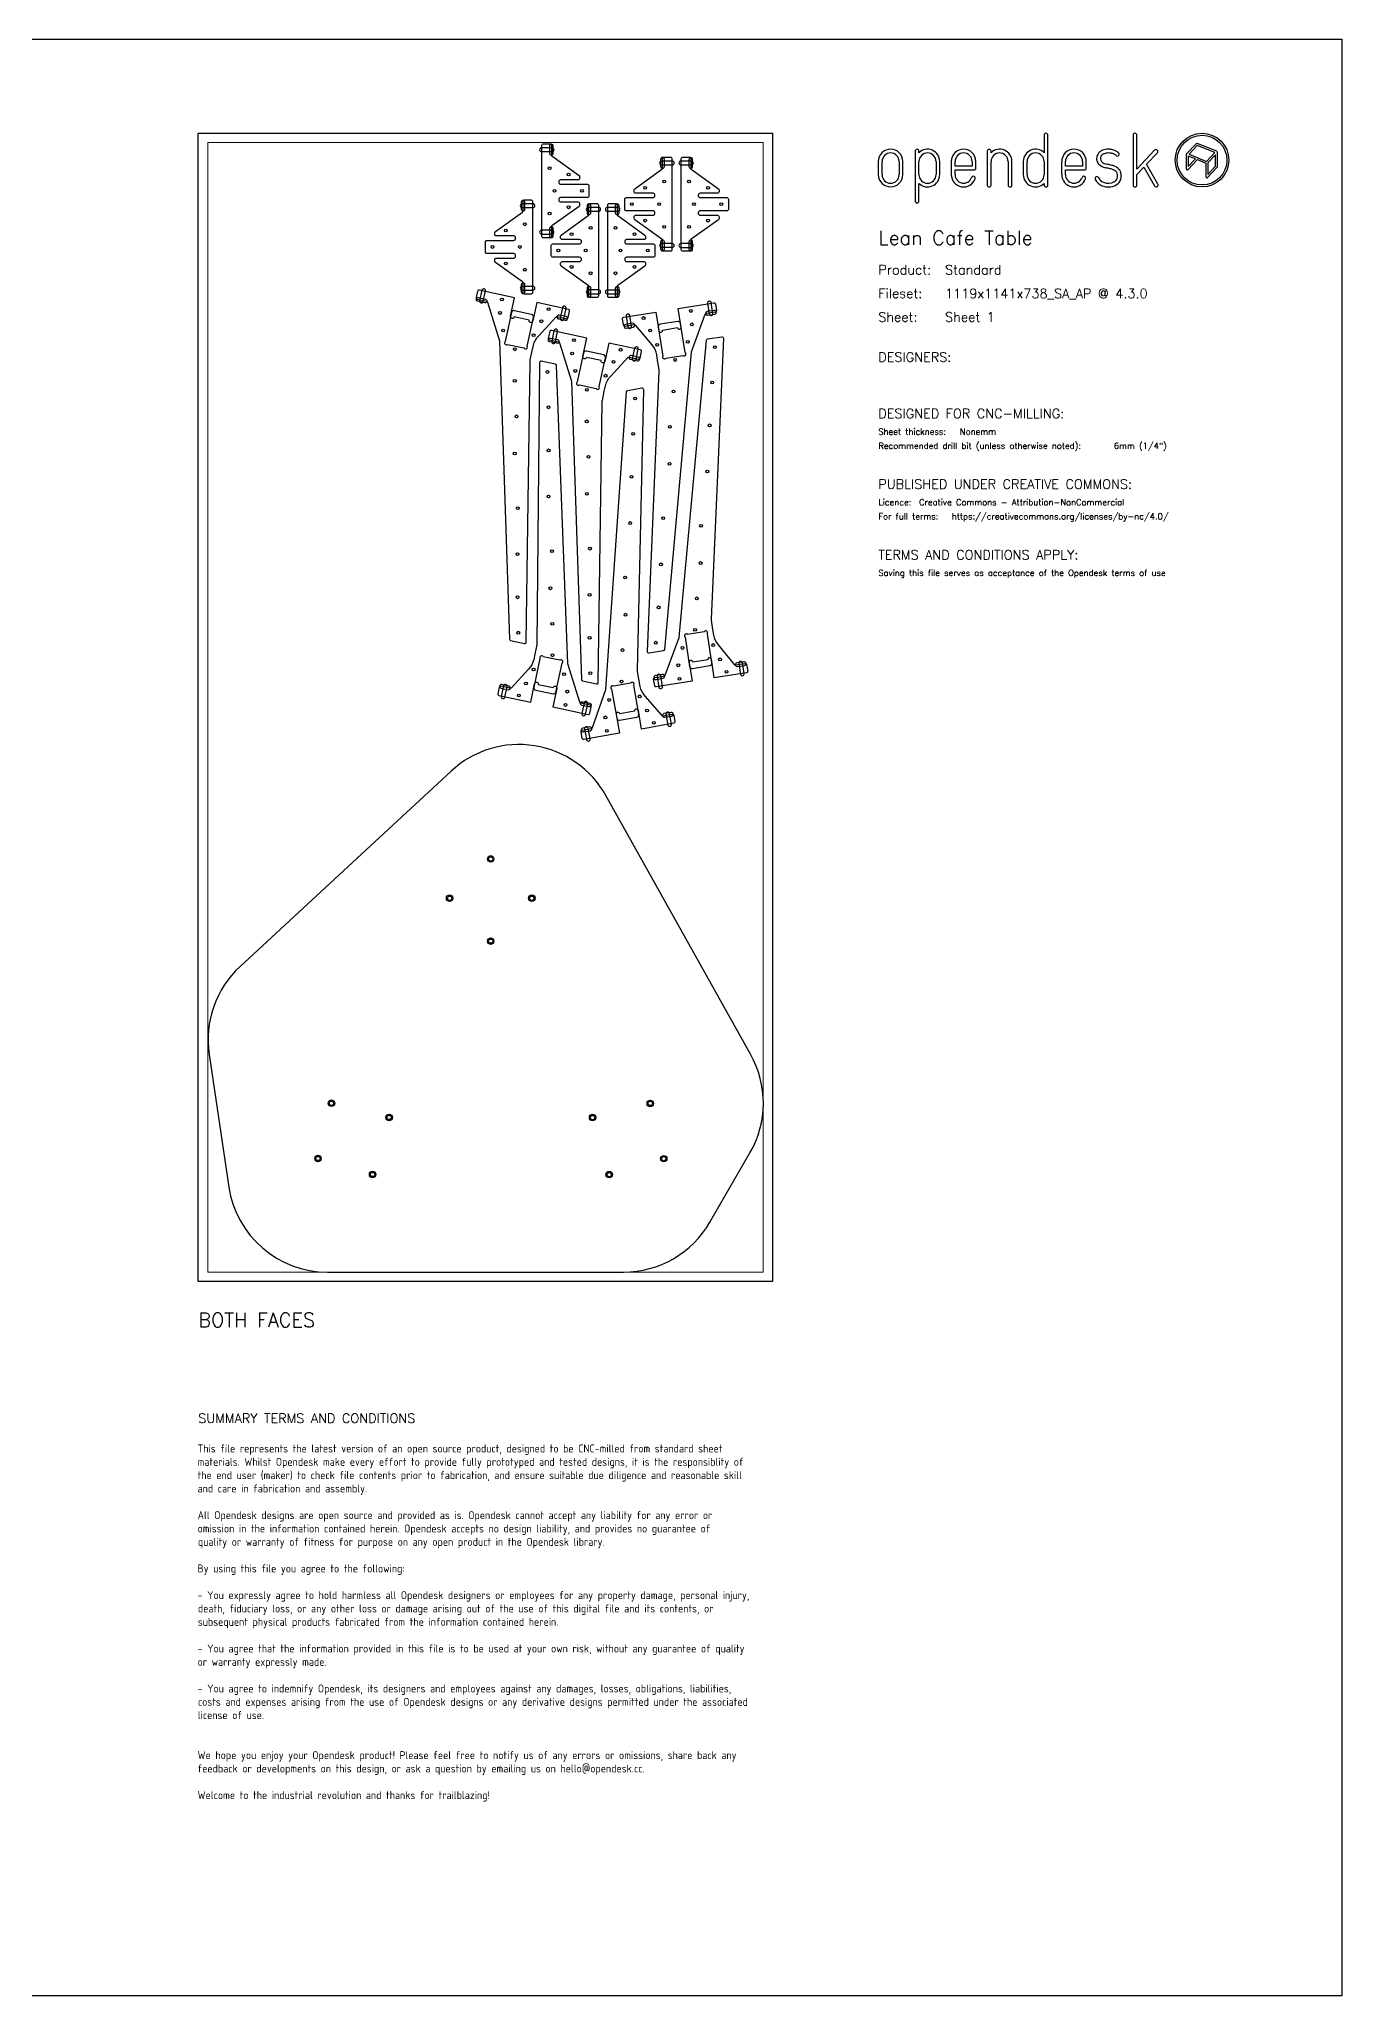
# Model space of a CAD drawing. Header units: millimetres. Extents: x -300 to 5880, y -300 to 4158.
# Drawn here: x 3112 to 5880, y 0 to 4158 of the extents above; entities that cross this region are included whole.
import ezdxf
from ezdxf.enums import TextEntityAlignment as Align

# ---------------------------------------------------------------- set-up
doc = ezdxf.new("R2010")
doc.units = ezdxf.units.MM
doc.layers.add('00-NOPRINT_TEXT', color=7, linetype='Continuous', lineweight=25)
doc.layers.add('00_NOPRINT_TOLERANCE', color=7, linetype='Continuous', lineweight=5)
for name, color, linetype, lineweight, true_color in [('BOARD_$TH-NOMINAL', 3, 'Continuous', 30, 0x00ff00), ('TOP-CUT-OUTSIDE_24.000MM', 140, 'Continuous', 25, 0x00a2ff), ('TOP-HOLE-6.000MM-DIAM_15.000MM', 20, 'Continuous', 25, 0xff2400), ('TOP-HOLE-9.000MM-DIAM_19.000MM', 120, 'Continuous', 25, 0x00ffc5), ('TOP-POCKET-INSIDE_14.000MM', 190, 'Continuous', 25, 0x9300ff), ('TOP-POCKET-INSIDE_2.000MM', 110, 'Continuous', 25, 0x00ff94), ('TOP-POCKET-INSIDE_4.000MM', 160, 'Continuous', 25, 0x0026ff), ('TOP-POCKET-INSIDE_9.000MM', 60, 'Continuous', 25, 0xb0ff00)]:
    doc.layers.add(name, color=color, linetype=linetype, lineweight=lineweight, true_color=true_color)
doc.layers.add('TOP-CHAMFER-ONLINE_14.000MM', color=70, linetype='Continuous', true_color=0x8fff00)
doc.styles.add('OD-ISOCP-17_221', font='isocp.shx')
doc.styles.add('OD-ISOCP-17_222', font='isocp.shx')
doc.styles.add('OD-ISOCP-17_223', font='isocp.shx')
doc.styles.add('OD-ISOCP-17_224', font='isocp.shx')
doc.styles.add('OD-ISOCP-17_225', font='isocp.shx')
doc.styles.add('OD-ISOCP-17_226', font='isocp.shx')
doc.styles.add('OD-ISOCP-17_227', font='isocp.shx')
doc.styles.add('OD-ISOCP-17_228', font='isocp.shx')
doc.styles.add('OD-ISOCP-17_229', font='isocp.shx')
doc.styles.add('OD-ISOCP-17_230', font='isocp.shx')
doc.styles.add('OD-ISOCP-17_231', font='isocp.shx')
doc.styles.add('OD-ISOCP-17_232', font='isocp.shx')
doc.styles.add('OD-ISOCP-17_233', font='isocp.shx')
doc.styles.add('OD-ISOCP-17_234', font='isocp.shx')
doc.styles.add('OD-ISOCP-17_235', font='isocp.shx')
doc.styles.add('OD-ISOCP-17_236', font='isocp.shx')
doc.styles.add('OD-ISOCP-17_237', font='isocp.shx')
doc.styles.add('OD-ISOCP-17_238', font='isocp.shx')
doc.styles.add('OD-ISOCP-17_239', font='isocp.shx')
doc.styles.add('OD-SIMPLEX-13_86', font='simplex.shx')
doc.styles.add('OD-SIMPLEX-20_82', font='simplex.shx')
doc.styles.add('OD-SIMPLEX-20_86', font='simplex.shx')
doc.styles.add('OD-SIMPLEX-30_83', font='simplex.shx')
doc.styles.add('OD-SIMPLEX-30_87', font='simplex.shx')

# ---------------------------------------------------------------- blocks, each defined once
blk = doc.blocks.new('Borders Opendesk_7')
at = {"layer": '00-NOPRINT_TEXT'}
for p, q in [((0, 4158), (5880, 4158)), ((5880, 4158), (5880, 0)), ((5247.4, 3954), (5247.4, 3916.7)), ((5255.3, 3848), (5255.3, 3954)), ((5436.4, 3954), (5436.4, 3848)), ((5444.4, 3881.9), (5444.4, 3954)), ((4973.4, 3920.1), (4973.4, 3814.1)), ((4981.3, 3916.7), (4981.3, 3920.1)), ((5126.6, 3920.1), (5126.6, 3848)), ((5134.5, 3916.7), (5134.5, 3920.1)), ((5482.1, 3922), (5444.4, 3881.9)), ((5464.8, 3892.1), (5487.9, 3916.6)), ((5549.5, 3912.6), (5549.5, 3882.2)), ((5570.5, 3935.8), (5550.1, 3914)), ((5553.7, 3909.6), (5553.7, 3887.4)), ((5568.8, 3903.5), (5553.7, 3909.6)), ((5572.6, 3931.9), (5555.2, 3913.4)), ((5555.2, 3913.4), (5592.6, 3898.3)), ((5610, 3916.9), (5572.6, 3931.9)), ((5614.4, 3919.6), (5572.8, 3936.3)), ((5592.6, 3898.3), (5610, 3916.9)), ((5611.5, 3912.4), (5595.2, 3895.1)), ((5611.5, 3888.1), (5611.5, 3912.4)), ((5615.7, 3887.3), (5615.7, 3917.6)), ((4895, 3898), (4895, 3870.1)), ((4902.9, 3870.1), (4902.9, 3898)), ((4939.3, 3898), (4939.3, 3870.1)), ((4947.3, 3870.1), (4947.3, 3898)), ((4981.3, 3870.1), (4981.3, 3898)), ((5017.7, 3898), (5017.7, 3870.1)), ((5025.6, 3870.1), (5025.6, 3898)), ((5050, 3898), (5050, 3870.1)), ((5058, 3888.1), (5058, 3898)), ((5094.4, 3888.1), (5058, 3888.1)), ((5058, 3870.1), (5058, 3880.1)), ((5058, 3880.1), (5098.3, 3880.1)), ((5094.4, 3898), (5094.4, 3888.1)), ((5102.3, 3884.1), (5102.3, 3898)), ((5134.5, 3848), (5134.5, 3898)), ((5170.9, 3898), (5170.9, 3848)), ((5178.9, 3848), (5178.9, 3898)), ((5203, 3898), (5203, 3870.1)), ((5211, 3870.1), (5211, 3898)), ((5247.4, 3898), (5247.4, 3870.1)), ((5284.6, 3898), (5284.6, 3870.1)), ((5292.6, 3888.1), (5292.6, 3898)), ((5329, 3888.1), (5292.6, 3888.1)), ((5292.6, 3870.1), (5292.6, 3880.1)), ((5292.6, 3880.1), (5332.9, 3880.1)), ((5329, 3898), (5329, 3888.1)), ((5336.9, 3884.1), (5336.9, 3898)), ((5444.4, 3870.4), (5459.1, 3886)), ((5444.4, 3848), (5444.4, 3870.4)), ((5459.1, 3886), (5482.1, 3846)), ((5489, 3850), (5464.8, 3892.1)), ((5553.1, 3880.8), (5572.9, 3901.9)), ((5553.7, 3887.4), (5568.8, 3903.5)), ((5572.9, 3901.9), (5591.1, 3894.5)), ((5591.1, 3894.5), (5591.1, 3865.5)), ((5594.7, 3864.1), (5615.1, 3885.8)), ((5595.2, 3895.1), (5595.2, 3870.7)), ((5595.2, 3870.7), (5611.5, 3888.1)), ((4981.3, 3814.1), (4981.3, 3851.4)), ((5247.4, 3851.4), (5247.4, 3848)), ((5880, 0), (0, 0))]:
    blk.add_line(p, q, dxfattribs=at)
for radius in [57, 52.9]:
    blk.add_circle((5582.9, 3901), radius, dxfattribs=at)
for centre, radius, start, end in [((5251.3, 3954), 3.97, 0, 180), ((5440.4, 3954), 3.97, 0, 180), ((4921.1, 3898), 26.1, 0, 180), ((4921.1, 3898), 18.2, 0, 180), ((4977.3, 3920.1), 3.97, 0, 180), ((4999.5, 3898), 26.1, 0, 134.1316), ((4999.5, 3898), 18.2, 0, 180), ((5076.2, 3898), 26.1, 0, 180), ((5076.2, 3898), 18.2, 0, 180), ((5130.6, 3920.1), 3.97, 0, 180), ((5152.7, 3898), 26.1, 0, 134.1316), ((5152.7, 3898), 18.2, 0, 180), ((5229.2, 3898), 26.1, 45.8684, 180), ((5229.2, 3898), 18.2, 0, 180), ((5310.8, 3898), 26.1, 0, 180), ((5310.8, 3898), 18.2, 0, 180), ((5377.2, 3904.5), 18.3, 167.0964, 235.8453), ((5375.9, 3904.8), 16.9, 150.5139, 167.0489), ((5377.5, 3903.4), 19, 138.9882, 149.267), ((5377.5, 3903.4), 19, 127.9168, 138.9882), ((5380.5, 3899.5), 24, 111.7012, 127.9168), ((5375.9, 3904.8), 8.99, 151.0519, 168.0238), ((5377.5, 3903.4), 11.1, 138.9882, 148.8091), ((5377.5, 3903.4), 11.1, 127.9168, 138.9882), ((5380.5, 3899.5), 16, 111.7012, 127.9168), ((5383.5, 3891.9), 32.1, 90, 111.7012), ((5383.5, 3891.9), 24.2, 90, 111.7012), ((5383.5, 3878.8), 45.3, 80.7104, 90), ((5383.5, 3878.8), 37.3, 80.7104, 90), ((5385.9, 3893.2), 22.7, 71.5035, 80.7104), ((5385.9, 3893.2), 30.7, 71.5035, 80.7104), ((5387.1, 3896.7), 19, 61.0356, 71.5035), ((5387.1, 3896.7), 26.9, 61.0356, 71.5035), ((5387.1, 3896.7), 19, 46.7983, 61.0356), ((5387.1, 3896.7), 26.9, 46.7983, 61.0356), ((5402.8, 3913.5), 3.97, 226.7983, 46.7983), ((5485, 3919.3), 3.97, 316.7135, 136.7135), ((5551.6, 3912.6), 2.06, 136.7696, 180), ((5572, 3934.4), 2.06, 68.0714, 136.7696), ((5613.6, 3917.6), 2.06, 0, 68.0714), ((4921.1, 3870.1), 26.1, 180, 0), ((4921.1, 3870.1), 18.2, 180, 0), ((4999.5, 3870.1), 18.2, 180, 0), ((4999.5, 3870.1), 26.1, 225.8684, 0), ((5076.2, 3870.1), 26.1, 180, 340.0258), ((5076.2, 3870.1), 18.2, 180, 340.0258), ((5098.3, 3884.1), 3.97, 270, 0), ((5229.2, 3870.1), 26.1, 180, 314.1316), ((5229.2, 3870.1), 18.2, 180, 0), ((5310.8, 3870.1), 26.1, 180, 340.0258), ((5310.8, 3870.1), 18.2, 180, 340.0258), ((5332.9, 3884.1), 3.97, 270, 0), ((5377.2, 3904.5), 10.3, 167.9603, 235.8613), ((5382, 3911.6), 26.9, 235.8511, 248.0912), ((5382, 3911.6), 18.9, 235.8511, 248.0912), ((5388.7, 3928.4), 44.9, 248.0912, 257.5385), ((5388.7, 3928.4), 37, 248.0912, 257.5385), ((5300, 3526.6), 366.5, 76.1947, 77.5385), ((5300, 3526.6), 374.5, 76.1947, 77.5385), ((5372.7, 3822.5), 61.9, 69.1442, 76.1947), ((5372.7, 3822.5), 69.8, 69.1442, 76.1947), ((5389.5, 3866.6), 14.6, 38.9291, 69.1442), ((5389.5, 3866.6), 22.5, 38.9291, 69.1442), ((5393.9, 3870.2), 8.99, 17.5834, 38.9291), ((5385.6, 3867.6), 17.6, 343.8033, 17.5834), ((5393.9, 3870.2), 16.9, 17.5834, 38.9291), ((5385.6, 3867.6), 25.5, 343.8033, 17.5834), ((5551.6, 3882.2), 2.06, 180, 316.7696), ((5613.6, 3887.3), 2.06, 316.7696, 0), ((5097, 3862.6), 3.97, 340.0258, 160.0258), ((5130.6, 3848), 3.97, 180, 0), ((5174.9, 3848), 3.97, 180, 0), ((5251.3, 3848), 3.97, 180, 0), ((5331.6, 3862.6), 3.97, 340.0258, 160.0258), ((5359.7, 3861.7), 3.97, 24.786, 204.786), ((5380.2, 3871.2), 26.6, 204.786, 247.9544), ((5380.2, 3871.2), 18.7, 204.786, 247.9544), ((5383.5, 3879.3), 35.4, 247.9544, 298.2026), ((5383.5, 3879.3), 27.4, 247.9544, 298.2026), ((5390.6, 3866.1), 12.5, 298.2026, 343.8033), ((5390.6, 3866.1), 20.4, 298.2026, 343.8033), ((5440.4, 3848), 3.97, 180, 0), ((5485.5, 3848), 3.97, 209.8417, 29.8417), ((5593.2, 3865.5), 2.06, 180, 316.7696), ((4977.3, 3814.1), 3.97, 180, 0)]:
    blk.add_arc(centre, radius, start, end, dxfattribs=at)
at = {"layer": '00_NOPRINT_TOLERANCE', "ltscale": 0.379202}
for p, q in [((3450, 3958), (4670, 3958)), ((3450, 1518), (3450, 3958)), ((4670, 3958), (4670, 1518)), ((4670, 1518), (3450, 1518))]:
    blk.add_line(p, q, dxfattribs=at)
at = {"layer": '00_NOPRINT_TOLERANCE', "ltscale": 0.380876}
for p, q in [((3470, 3938), (4650, 3938)), ((4650, 1538), (3470, 1538))]:
    blk.add_line(p, q, dxfattribs=at)
at = {"layer": '00_NOPRINT_TOLERANCE', "ltscale": 0.380023}
for p, q in [((3470, 1538), (3470, 3938)), ((4650, 3938), (4650, 1538))]:
    blk.add_line(p, q, dxfattribs=at)
at = {"layer": 'BOARD_$TH-NOMINAL'}
for p, q in [((3450, 3958), (4670, 3958)), ((3450, 1518), (3450, 3958)), ((4670, 3958), (4670, 1518)), ((4670, 1518), (3450, 1518))]:
    blk.add_line(p, q, dxfattribs=at)
at = {"layer": '00-NOPRINT_TEXT'}
for s, height, style, p in [('Lean Cafe Table', 30, 'OD-SIMPLEX-30_83', (4895, 3720.9)), ('Product:', 20, 'OD-SIMPLEX-20_82', (4895, 3657.9)), ('Standard', 20, 'OD-SIMPLEX-20_82', (5036.9, 3657.9)), ('Fileset:', 20, 'OD-SIMPLEX-20_82', (4895, 3607.7)), ('1119x1141x738_SA_AP @ 4.3.0', 20, 'OD-SIMPLEX-20_82', (5036.9, 3607.6)), ('Sheet:', 20, 'OD-SIMPLEX-20_82', (4895, 3557.4)), ('Sheet 1', 20, 'OD-SIMPLEX-20_82', (5036.9, 3557.5)), ('DESIGNERS:', 20, 'OD-SIMPLEX-20_82', (4895, 3472.4)), ('DESIGNED FOR CNC-MILLING:', 20, 'OD-SIMPLEX-20_82', (4895, 3352.4)), ('Sheet thickness:', 13, 'OD-SIMPLEX-13_86', (4895, 3317.4)), ('Nonemm', 13, 'OD-SIMPLEX-13_86', (5068.3, 3317.4)), ('Recommended drill bit (unless otherwise noted):', 13, 'OD-SIMPLEX-13_86', (4895, 3287.4)), ('6mm (1/4")', 13, 'OD-SIMPLEX-13_86', (5395.5, 3287.4)), ('PUBLISHED UNDER CREATIVE COMMONS:', 20, 'OD-SIMPLEX-20_82', (4895, 3202.4)), ('Licence:', 13, 'OD-SIMPLEX-13_86', (4895, 3167.4)), ('Creative Commons - Attribution-NonCommercial', 13, 'OD-SIMPLEX-13_86', (4981.5, 3167.4)), ('For full terms:', 13, 'OD-SIMPLEX-13_86', (4895, 3137.4)), ('https://creativecommons.org/licenses/by-nc/4.0/', 13, 'OD-SIMPLEX-13_86', (5051.1, 3137.4)), ('TERMS AND CONDITIONS APPLY:', 20, 'OD-SIMPLEX-20_82', (4895, 3052.3)), ('Saving this file serves as acceptance of the Opendesk terms of use ', 13, 'OD-SIMPLEX-13_86', (4895, 3017.3))]:
    blk.add_text(s, height=height, dxfattribs=dict(at, style=style)).set_placement(p)
at = {"layer": '00-NOPRINT_TEXT', "color": 7}
for s, height, style, p in [('BOTH FACES', 30, 'OD-SIMPLEX-30_87', (3450, 1451.3)), ('SUMMARY TERMS AND CONDITIONS', 20, 'OD-SIMPLEX-20_86', (3450, 1237.4))]:
    blk.add_text(s, height=height, dxfattribs=dict(at, style=style)).set_placement(p, align=Align.TOP_LEFT)
for s, style, p in [('This file represents the latest version of an open source product, designed to be CNC-milled from standard sheet', 'OD-ISOCP-17_221', (3448.5, 1154.7)), ('materials. Whilst Opendesk make every effort to provide fully prototyped and tested designs, it is the responsiblity of', 'OD-ISOCP-17_222', (3448.5, 1126.3)), ('the end user (maker) to check file contents prior to fabrication, and ensure suitable due diligence and reasonable skill', 'OD-ISOCP-17_223', (3448.5, 1098)), ('and care in fabrication and assembly.', 'OD-ISOCP-17_224', (3448.5, 1069.7)), ('All Opendesk designs are open source and provided as is. Opendesk cannot accept any liability for any error or', 'OD-ISOCP-17_225', (3448.5, 1013)), ('omission in the information contained herein. Opendesk accepts no design liability, and provides no guarantee of', 'OD-ISOCP-17_226', (3448.5, 984.7)), ('quality or warranty of fitness for purpose on any open product in the Opendesk library.', 'OD-ISOCP-17_227', (3449.1, 956.3)), ('By using this file you agree to the following:', 'OD-ISOCP-17_228', (3448.5, 899.7)), ('- You expressly agree to hold harmless all Opendesk designers or employees for any property damage, personal injury,', 'OD-ISOCP-17_229', (3448.5, 843)), ('death, fiduciary loss, or any other loss or damage arising out of the use of this digital file and its contents, or', 'OD-ISOCP-17_230', (3449.1, 814.7)), ('subsequent physical products fabricated from the information contained herein.', 'OD-ISOCP-17_231', (3449, 786.3)), ('- You agree that the information provided in this file is to be used at your own risk, without any guarantee of quality', 'OD-ISOCP-17_232', (3448.5, 729.7)), ('or warranty expressly made.', 'OD-ISOCP-17_233', (3448.5, 701.3)), ('- You agree to indemnify Opendesk, its designers and employees against any damages, losses, obligations, liabilities,', 'OD-ISOCP-17_234', (3448.5, 644.7)), ('costs and expenses arising from the use of Opendesk designs or any derivative designs permitted under the associated', 'OD-ISOCP-17_235', (3449.1, 616.3)), ('license of use.', 'OD-ISOCP-17_236', (3448.8, 588)), ('We hope you enjoy your Opendesk product! Please feel free to notify us of any errors or omissions, share back any', 'OD-ISOCP-17_237', (3448.5, 503)), ('feedback or developments on this design, or ask a question by emailing us on hello@opendesk.cc.', 'OD-ISOCP-17_238', (3448.5, 474.7)), ('Welcome to the industrial revolution and thanks for trailblazing!', 'OD-ISOCP-17_239', (3448.5, 418))]:
    blk.add_text(s, height=17, dxfattribs=dict(at, style=style)).set_placement(p)

msp = doc.modelspace()

# ---------------------------------------------------------------- linework, layer by layer
at = {"layer": 'TOP-CHAMFER-ONLINE_14.000MM'}
msp.add_lwpolyline([(4316.3, 2550.5, 0.485525), (3987.1, 2602.6), (3538.7, 2187.3, 0.247833), (3473, 2000.5), (3515, 1718.8, 0.371492), (3724.8, 1538), (4353.6, 1538, 0.267949), (4537.3, 1644), (4622.3, 1791.3, 0.264273), (4623.7, 2000.8)], format="xyb", close=True, dxfattribs=at)
at = {"layer": 'TOP-CUT-OUTSIDE_24.000MM'}
for points in [[(4200.2, 3758.8), (4200.2, 3738.5, -0.414214), (4197.2, 3735.5), (4183.2, 3735.5, -0.414214), (4180.2, 3738.5), (4180.2, 3932.5, -0.414214), (4183.2, 3935.5), (4197.2, 3935.5, -0.414214), (4200.2, 3932.5), (4200.2, 3912.2, 0.241641), (4201.4, 3909.7), (4259, 3868.4, -0.241641), (4260.3, 3866), (4260.3, 3862, -0.414214), (4257.3, 3859), (4220.2, 3859, 0.470601), (4216.2, 3854.2, 0.470601), (4220.2, 3849.5), (4277.2, 3849.5, -0.414214), (4280.2, 3846.5), (4280.2, 3824.5, -0.414214), (4277.2, 3821.5), (4220.2, 3821.5, 0.470601), (4216.2, 3816.7, 0.470601), (4220.2, 3812), (4257.3, 3812, -0.414214), (4260.3, 3809), (4260.3, 3805, -0.241638), (4259, 3802.6), (4201.4, 3761.3, 0.241638), (4200.2, 3758.8)], [(4436.4, 3883.9), (4436.4, 3904.2, -0.414214), (4439.4, 3907.2), (4453.4, 3907.2, -0.414214), (4456.4, 3904.2), (4456.4, 3710.2, -0.414214), (4453.4, 3707.2), (4439.4, 3707.2, -0.414214), (4436.4, 3710.2), (4436.4, 3730.5, 0.241641), (4435.1, 3733), (4377.5, 3774.3, -0.241641), (4376.3, 3776.7), (4376.3, 3780.7, -0.414214), (4379.3, 3783.7), (4416.4, 3783.7, 0.470601), (4420.3, 3788.5, 0.470601), (4416.4, 3793.2), (4359.4, 3793.2, -0.414214), (4356.4, 3796.2), (4356.4, 3818.2, -0.414214), (4359.4, 3821.2), (4416.4, 3821.2, 0.470601), (4420.3, 3826, 0.470601), (4416.4, 3830.7), (4379.3, 3830.7, -0.414214), (4376.3, 3833.7), (4376.3, 3837.7, -0.241638), (4377.5, 3840.1), (4435.1, 3881.4, 0.241638), (4436.4, 3883.9)], [(4496.4, 3730.5), (4496.4, 3710.2, -0.414214), (4493.4, 3707.2), (4479.4, 3707.2, -0.414214), (4476.4, 3710.2), (4476.4, 3904.2, -0.414214), (4479.4, 3907.2), (4493.4, 3907.2, -0.414214), (4496.4, 3904.2), (4496.4, 3883.9, 0.241641), (4497.6, 3881.4), (4555.2, 3840.1, -0.241641), (4556.5, 3837.7), (4556.5, 3833.7, -0.414214), (4553.5, 3830.7), (4516.4, 3830.7, 0.470601), (4512.5, 3826, 0.470601), (4516.4, 3821.2), (4573.4, 3821.2, -0.414214), (4576.4, 3818.2), (4576.4, 3796.2, -0.414214), (4573.4, 3793.2), (4516.4, 3793.2, 0.470601), (4512.5, 3788.5, 0.470601), (4516.4, 3783.7), (4553.5, 3783.7, -0.414214), (4556.5, 3780.7), (4556.5, 3776.7, -0.241638), (4555.2, 3774.3), (4497.6, 3733, 0.241638), (4496.4, 3730.5)], [(4140.2, 3793), (4140.2, 3813.3, -0.414214), (4143.2, 3816.3), (4157.2, 3816.3, -0.414214), (4160.2, 3813.3), (4160.2, 3619.3, -0.414214), (4157.2, 3616.3), (4143.2, 3616.3, -0.414214), (4140.2, 3619.3), (4140.2, 3639.7, 0.241641), (4138.9, 3642.1), (4081.3, 3683.4, -0.241641), (4080.1, 3685.9), (4080.1, 3689.8, -0.414214), (4083.1, 3692.8), (4120.2, 3692.8, 0.470601), (4124.1, 3697.6, 0.470601), (4120.2, 3702.3), (4063.2, 3702.3, -0.414214), (4060.2, 3705.3), (4060.2, 3727.3, -0.414214), (4063.2, 3730.3), (4120.2, 3730.3, 0.470601), (4124.1, 3735.1, 0.470601), (4120.2, 3739.8), (4083.1, 3739.8, -0.414214), (4080.1, 3742.8), (4080.1, 3746.8, -0.241638), (4081.3, 3749.2), (4138.9, 3790.6, 0.241638), (4140.2, 3793)], [(4280.1, 3785.3), (4280.1, 3805.7, -0.414214), (4283.1, 3808.7), (4297.1, 3808.7, -0.414214), (4300.1, 3805.7), (4300.1, 3611.7, -0.414214), (4297.1, 3608.7), (4283.1, 3608.7, -0.414214), (4280.1, 3611.7), (4280.1, 3632, 0.241641), (4278.8, 3634.4), (4221.2, 3675.8, -0.241641), (4220, 3678.2), (4220, 3682.2, -0.414214), (4223, 3685.2), (4260.1, 3685.2, 0.470601), (4264, 3689.9, 0.470601), (4260.1, 3694.7), (4203.1, 3694.7, -0.414214), (4200.1, 3697.7), (4200.1, 3719.7, -0.414214), (4203.1, 3722.7), (4260.1, 3722.7, 0.470601), (4264, 3727.4, 0.470601), (4260.1, 3732.2), (4223, 3732.2, -0.414214), (4220, 3735.2), (4220, 3739.1, -0.241638), (4221.2, 3741.6), (4278.8, 3782.9, 0.241638), (4280.1, 3785.3)], [(4340.1, 3632), (4340.1, 3611.7, -0.414214), (4337.1, 3608.7), (4323.1, 3608.7, -0.414214), (4320.1, 3611.7), (4320.1, 3805.7, -0.414214), (4323.1, 3808.7), (4337.1, 3808.7, -0.414214), (4340.1, 3805.7), (4340.1, 3785.3, 0.241641), (4341.3, 3782.9), (4398.9, 3741.6, -0.241641), (4400.2, 3739.1), (4400.2, 3735.2, -0.414214), (4397.2, 3732.2), (4360.1, 3732.2, 0.470601), (4356.2, 3727.4, 0.470601), (4360.1, 3722.7), (4417.1, 3722.7, -0.414214), (4420.1, 3719.7), (4420.1, 3697.7, -0.414214), (4417.1, 3694.7), (4360.1, 3694.7, 0.470601), (4356.2, 3689.9, 0.470601), (4360.1, 3685.2), (4397.2, 3685.2, -0.414214), (4400.2, 3682.2), (4400.2, 3678.2, -0.241638), (4398.9, 3675.8), (4341.3, 3634.4, 0.241638), (4340.1, 3632)], [(4113.5, 2880.2), (4143.2, 2873.7, 0.474038), (4146.8, 2876.6), (4155.2, 3474, -0.050005), (4155.4, 3476.4), (4159.7, 3495.9), (4162.2, 3507.7, -0.146886), (4173.4, 3527.8), (4209.9, 3567.4, -0.266007), (4212.7, 3568.3), (4232.5, 3564, 0.414214), (4236, 3566.3), (4239, 3580, 0.414214), (4236.7, 3583.5), (4169.1, 3598.2), (4160.6, 3559.2, -0.993723), (4152.8, 3560.8), (4121.5, 3567.6, -0.993723), (4113.7, 3569.4), (4122.2, 3608.4), (4047.1, 3624.7, 0.414214), (4043.6, 3622.4), (4040.6, 3608.7, 0.414214), (4042.9, 3605.2), (4062.5, 3600.9, -0.271162), (4064.7, 3598.9), (4089.8, 3517.1), (4111.2, 2883, 0.343448), (4113.5, 2880.2)], [(4437.8, 2858.1), (4407.8, 2853.3, -0.474038), (4404.4, 2856.4), (4429.3, 3453.3, 0.050005), (4429.2, 3455.7), (4426, 3475.4), (4424.1, 3487.3, 0.146886), (4414.1, 3508.1), (4379.9, 3549.6, 0.266007), (4377.1, 3550.7), (4357.1, 3547.5, -0.414214), (4353.7, 3550), (4351.5, 3563.8, -0.414214), (4354, 3567.2), (4422.3, 3578.1), (4428.6, 3538.7, 0.994505), (4436.5, 3539.9), (4468.1, 3544.9, 0.994505), (4476, 3546.2), (4469.7, 3585.7), (4545.6, 3597.8, -0.414214), (4549, 3595.3), (4551.2, 3581.5, -0.414214), (4548.7, 3578), (4528.9, 3574.9, 0.271162), (4526.6, 3573), (4497, 3492.7), (4440.3, 2860.8, -0.343448), (4437.8, 2858.1)], [(4266.6, 2794.1), (4296.3, 2787.7, 0.474038), (4299.9, 2790.5), (4308.3, 3387.9, -0.050005), (4308.6, 3390.3), (4312.8, 3409.8), (4315.4, 3421.6, -0.146886), (4326.5, 3441.7), (4363, 3481.3, -0.266007), (4365.8, 3482.2), (4385.6, 3477.9, 0.414214), (4389.2, 3480.2), (4392.1, 3493.9, 0.414214), (4389.8, 3497.5), (4322.2, 3512.2), (4313.8, 3473.1, -0.993723), (4305.9, 3474.8), (4274.7, 3481.5, -0.993723), (4266.9, 3483.3), (4275.3, 3522.3), (4200.3, 3538.6, 0.414214), (4196.7, 3536.4), (4193.7, 3522.7, 0.414214), (4196, 3519.1), (4215.6, 3514.8, -0.271162), (4217.8, 3512.8), (4243, 3431), (4264.3, 2796.9, 0.343448), (4266.6, 2794.1)], [(4532.3, 3520.9), (4562.2, 3525.7, -0.474038), (4565.7, 3522.6), (4539.7, 2925.7, 0.050005), (4539.9, 2923.3), (4543, 2903.6), (4544.9, 2891.7, 0.146886), (4554.8, 2870.9), (4589, 2829.3, 0.266007), (4591.8, 2828.3), (4611.7, 2831.4, -0.414214), (4615.2, 2828.9), (4617.4, 2815.1, -0.414214), (4614.9, 2811.6), (4546.5, 2800.9), (4540.3, 2840.3, 0.994505), (4532.4, 2839.1), (4500.8, 2834.2, 0.994505), (4492.9, 2832.9), (4499.1, 2793.4), (4423.2, 2781.4, -0.414214), (4419.8, 2783.9), (4417.6, 2797.8, -0.414214), (4420.1, 2801.2), (4439.9, 2804.3, 0.271162), (4442.3, 2806.2), (4472, 2886.5), (4529.8, 3518.2, -0.343448), (4532.3, 3520.9)], [(4208.5, 3467.4), (4178.8, 3473.7, 0.474038), (4175.2, 3470.8), (4169.7, 2873.3, -0.050005), (4169.4, 2871), (4165.3, 2851.4), (4162.8, 2839.6, -0.146886), (4151.7, 2819.5), (4115.4, 2779.7, -0.266007), (4112.6, 2778.8), (4092.8, 2783, 0.414214), (4089.2, 2780.7), (4086.3, 2767, 0.414214), (4088.7, 2763.4), (4156.3, 2749), (4164.6, 2788.1, -0.993723), (4172.5, 2786.5), (4203.8, 2779.9, -0.993723), (4211.6, 2778.2), (4203.3, 2739.1), (4278.4, 2723.1, 0.414214), (4282, 2725.5), (4284.9, 2739.1, 0.414214), (4282.6, 2742.7), (4263, 2746.9, -0.271162), (4260.7, 2748.9), (4235.2, 2830.6), (4210.9, 3464.5, 0.343448), (4208.5, 3467.4)], [(4362.5, 3411.5), (4392.3, 3416.8, -0.474038), (4395.9, 3413.8), (4382.7, 2816.5, 0.050005), (4382.9, 2814.1), (4386.4, 2794.5), (4388.5, 2782.6, 0.146886), (4398.9, 2762.1), (4434, 2721.2, 0.266007), (4436.8, 2720.2), (4456.7, 2723.8, -0.414214), (4460.2, 2721.4), (4462.6, 2707.6, -0.414214), (4460.2, 2704.1), (4392.1, 2691.9), (4385.1, 2731.2, 0.994505), (4377.2, 2729.8), (4345.7, 2724.2, 0.994505), (4337.8, 2722.7), (4344.9, 2683.4), (4269.3, 2669.8, -0.414214), (4265.8, 2672.2), (4263.3, 2686, -0.414214), (4265.7, 2689.5), (4285.5, 2693, 0.271162), (4287.8, 2695), (4315.8, 2775.8), (4360, 3408.7, -0.343448), (4362.5, 3411.5)]]:
    msp.add_lwpolyline(points, format="xyb", dxfattribs=at)
msp.add_lwpolyline([(4316.3, 2550.5, 0.485525), (3987.1, 2602.6), (3538.7, 2187.3, 0.247833), (3473, 2000.5), (3515, 1718.8, 0.371492), (3724.8, 1538), (4353.6, 1538, 0.267949), (4537.3, 1644), (4622.3, 1791.3, 0.264273), (4623.7, 2000.8)], format="xyb", close=True, dxfattribs=at)
at = {"layer": 'TOP-HOLE-6.000MM-DIAM_15.000MM'}
for centre in [(4196.6, 3883.7), (4237, 3870.4), (4207, 3835.5), (4265.2, 3835.5), (4399.6, 3842.1), (4439.9, 3855.4), (4492.8, 3855.4), (4533.2, 3842.1), (4196.6, 3787.3), (4237, 3800.6), (4371.4, 3807.2), (4429.5, 3807.2), (4503.2, 3807.2), (4561.4, 3807.2), (4103.4, 3751.2), (4143.7, 3764.6), (4243.3, 3743.6), (4283.6, 3756.9), (4336.5, 3756.9), (4376.9, 3743.6), (4399.6, 3772.3), (4439.9, 3759), (4492.8, 3759), (4533.2, 3772.3), (4075.2, 3716.3), (4133.3, 3716.3), (4215.1, 3708.7), (4273.2, 3708.7), (4347, 3708.7), (4405.1, 3708.7), (4103.4, 3681.4), (4143.7, 3668.1), (4243.3, 3673.8), (4283.6, 3660.4), (4336.5, 3660.4), (4376.9, 3673.8), (4091.2, 3576.2), (4095.2, 3604.6), (4194.4, 3584.1), (4496.5, 3580.3), (4098, 3538.9), (4179, 3558.5), (4396.3, 3565.4), (4410.2, 3539), (4498.9, 3551.8), (4122.5, 3498.9), (4162.5, 3528.8), (4244.3, 3490.1), (4248.3, 3518.5), (4347.5, 3498), (4425.1, 3508.5), (4490, 3514.9), (4547.7, 3503.6), (4192.2, 3450.8), (4251.1, 3452.8), (4332.2, 3472.4), (4463.4, 3476.3), (4122.3, 3431.8), (4275.6, 3412.8), (4315.6, 3442.8), (4459.8, 3409.4), (4541.8, 3428.5), (4194.1, 3375.6), (4378.3, 3394.4), (4126.1, 3356.4), (4275.4, 3345.7), (4451.8, 3334.3), (4536.6, 3337.2), (4194.5, 3284.1), (4374, 3319.3), (4122.4, 3277.6), (4279.3, 3270.4), (4451.1, 3255.4), (4370.7, 3227.8), (4531.6, 3239.2), (4129, 3161.5), (4194.3, 3186), (4275.5, 3191.6), (4367.8, 3129.7), (4438, 3139.9), (4518.3, 3123.6), (4282.2, 3075.4), (4128.4, 3063.4), (4201.6, 3069.8), (4433.1, 3041.9), (4517.5, 3044.7), (4198.1, 2991), (4357, 3013.9), (4128.4, 2971.9), (4281.5, 2977.3), (4428.1, 2950.5), (4509.4, 2969.7), (4202.3, 2915.7), (4357.9, 2935), (4129.9, 2896.6), (4281.5, 2885.8), (4422.3, 2875.5), (4505.6, 2902.7), (4543.9, 2870.5), (4202.5, 2848.6), (4351.4, 2859.9), (4470, 2827.4), (4478.9, 2864.2), (4558.7, 2840), (4146.2, 2788.7), (4162.6, 2818.5), (4227.2, 2808.7), (4283, 2810.6), (4349.1, 2792.8), (4472.4, 2798.8), (4572.5, 2813.6), (4131, 2763.1), (4230.3, 2743.1), (4234.1, 2771.5), (4323.2, 2753.7), (4388, 2761.4), (4315, 2716.7), (4403.5, 2731.2), (4417.9, 2705.1), (4318, 2688.2)]:
    msp.add_circle(centre, 3, dxfattribs=at)
at = {"layer": 'TOP-HOLE-9.000MM-DIAM_19.000MM'}
for centre in [(4071.4, 2415.9), (3984.1, 2332.4), (4158.7, 2332.4), (4071.4, 2241.3), (3733, 1896.6), (3855.5, 1866.6), (4410.4, 1896.4), (4287.8, 1866.3), (3704.3, 1779.3), (3820.3, 1745.4), (4323.1, 1745.1), (4439, 1779)]:
    msp.add_circle(centre, 4.5, dxfattribs=at)
at = {"layer": 'TOP-POCKET-INSIDE_14.000MM'}
for points in [[(4102.1, 3515.8, 1), (4106.9, 3509.4), (4142, 3501.8, 1), (4149, 3505.6), (4162.3, 3566.8, 0.414214), (4158.3, 3573), (4121.6, 3581, 0.414214), (4115.4, 3577), (4102.1, 3515.8)], [(4484.6, 3492.1), (4474.8, 3553.9, 0.414214), (4468.8, 3558.3), (4431.7, 3552.4, 0.414214), (4427.4, 3546.4), (4437.2, 3484.6, 1), (4444, 3480.3), (4479.5, 3486, 1), (4484.6, 3492.1)], [(4255.2, 3429.7, 1), (4260, 3423.3), (4295.1, 3415.7, 1), (4302.1, 3419.6), (4315.4, 3480.7, 0.414214), (4311.4, 3486.9), (4274.7, 3494.9, 0.414214), (4268.5, 3490.9), (4255.2, 3429.7)], [(4484.4, 2887), (4494.1, 2825.2, 0.414214), (4500.1, 2820.8), (4537.2, 2826.7, 0.414214), (4541.5, 2832.6), (4531.8, 2894.5, 1), (4525, 2898.7), (4489.5, 2893.1, 1), (4484.4, 2887)], [(4223, 2831.8, 1), (4218.1, 2838.2), (4183, 2845.6, 1), (4176, 2841.7), (4163, 2780.5, 0.414214), (4167, 2774.3), (4203.8, 2766.5, 0.414214), (4210, 2770.5), (4223, 2831.8)], [(4328.1, 2776.6), (4339.2, 2715, 0.414214), (4345.3, 2710.8), (4382.2, 2717.4, 0.414214), (4386.4, 2723.5), (4375.4, 2785.1, 1), (4368.5, 2789.2), (4333.1, 2782.9, 1), (4328.1, 2776.6)]]:
    msp.add_lwpolyline(points, format="xyb", dxfattribs=at)
at = {"layer": 'TOP-POCKET-INSIDE_2.000MM'}
for centre in [(4071.3, 2415.9), (3984, 2332.4), (4158.7, 2332.4), (4071.3, 2241.2), (3733, 1896.7), (3855.6, 1866.6), (4287.8, 1866.4), (4410.4, 1896.4), (3704.3, 1779.3), (3820.3, 1745.4), (4323, 1745.1), (4439.1, 1779)]:
    msp.add_circle(centre, 6.84, dxfattribs=at)
at = {"layer": 'TOP-POCKET-INSIDE_4.000MM'}
for points in [[(4202, 3927.1), (4179.2, 3927.1, 1), (4179.2, 3919.1), (4202, 3919.1, 1)], [(4434.6, 3898.9, 1), (4434.6, 3890.9), (4457.3, 3890.9, 1), (4457.3, 3898.9)], [(4498.2, 3898.8), (4475.4, 3898.8, 1), (4475.4, 3890.8), (4498.2, 3890.8, 1)], [(4161.1, 3800.1, 1), (4161.1, 3808.1), (4138.3, 3808.1, 1), (4138.3, 3800.1)], [(4278.3, 3792.4), (4301, 3792.4, 1), (4301, 3800.4), (4278.3, 3800.4, 1)], [(4341.9, 3792.3, 1), (4341.9, 3800.3), (4319.1, 3800.3, 1), (4319.1, 3792.3)], [(4179.2, 3751.8, 1), (4179.2, 3743.8), (4202, 3743.8, 1), (4202, 3751.8)], [(4434.6, 3715.6), (4457.3, 3715.6, 1), (4457.3, 3723.6), (4434.6, 3723.6, 1)], [(4498.2, 3723.5), (4475.4, 3723.5, 1), (4475.4, 3715.5), (4498.2, 3715.5, 1)], [(4052.6, 3624.5), (4047.8, 3602.2, 1), (4055.6, 3600.5), (4060.4, 3622.8, 1)], [(4138.3, 3632.7, 1), (4138.3, 3624.7), (4161.1, 3624.7, 1), (4161.1, 3632.7)], [(4278.3, 3625, 1), (4278.3, 3617), (4301, 3617, 1), (4301, 3625)], [(4319.1, 3624.9, 1), (4319.1, 3616.9), (4341.9, 3616.9, 1), (4341.9, 3624.9)], [(4231.8, 3585.6, 1), (4224, 3587.3), (4219.2, 3565, 1), (4227, 3563.3)], [(4543.7, 3575.4), (4540.1, 3597.9, 1), (4532.2, 3596.6), (4535.8, 3574.1, 1)], [(4205.7, 3538.4), (4200.9, 3516.2, 1), (4208.7, 3514.5), (4213.6, 3536.7, 1)], [(4366.9, 3570.3, 1), (4359, 3569), (4362.6, 3546.5, 1), (4370.5, 3547.8)], [(4377.1, 3501.2), (4372.3, 3478.9, 1), (4380.1, 3477.2), (4385, 3499.5, 1)], [(4606.3, 2832.4, 1), (4598.4, 2831.2), (4602, 2808.7, 1), (4609.9, 2809.9)], [(4101.4, 2759.7), (4106.1, 2782, 1), (4098.3, 2783.7), (4093.5, 2761.4, 1)], [(4425.2, 2803.8), (4428.7, 2781.3, 1), (4436.6, 2782.6), (4433.1, 2805.1, 1)], [(4265.1, 2725, 1), (4273, 2723.3), (4277.7, 2745.6, 1), (4269.9, 2747.3)], [(4455.3, 2702.2), (4451.2, 2724.7, 1), (4443.4, 2723.2), (4447.4, 2700.8, 1)], [(4278.6, 2693.6, 1), (4270.7, 2692.2), (4274.7, 2669.8, 1), (4282.6, 2671.2)]]:
    msp.add_lwpolyline(points, format="xyb", close=True, dxfattribs=at)
at = {"layer": 'TOP-POCKET-INSIDE_9.000MM'}
for points in [[(4196.2, 3930.6), (4196.2, 3915.6, 1), (4204.2, 3915.6), (4204.2, 3930.6, 1), (4196.2, 3930.6)], [(4440.4, 3887.5), (4440.4, 3902.5, 1), (4432.4, 3902.5), (4432.4, 3887.5, 1), (4440.4, 3887.5)], [(4492.4, 3902.4), (4492.4, 3887.4, 1), (4500.4, 3887.4), (4500.4, 3902.4, 1), (4492.4, 3902.4)], [(4136.2, 3796.6, 1), (4144.2, 3796.6), (4144.2, 3811.6, 1), (4136.2, 3811.6), (4136.2, 3796.6)], [(4276.1, 3788.9, 1), (4284.1, 3788.9), (4284.1, 3803.9, 1), (4276.1, 3803.9), (4276.1, 3788.9)], [(4344.1, 3803.8, 1), (4336.1, 3803.8), (4336.1, 3788.8, 1), (4344.1, 3788.8), (4344.1, 3803.8)], [(4196.2, 3755.2), (4196.2, 3740.2, 1), (4204.2, 3740.2), (4204.2, 3755.2, 1), (4196.2, 3755.2)], [(4440.4, 3712.1), (4440.4, 3727.1, 1), (4432.4, 3727.1), (4432.4, 3712.1, 1), (4440.4, 3712.1)], [(4492.4, 3727), (4492.4, 3712, 1), (4500.4, 3712), (4500.4, 3727, 1), (4492.4, 3727)], [(4136.2, 3621.2, 1), (4144.2, 3621.2), (4144.2, 3636.2, 1), (4136.2, 3636.2), (4136.2, 3621.2)], [(4276.1, 3613.5, 1), (4284.1, 3613.5), (4284.1, 3628.5, 1), (4276.1, 3628.5), (4276.1, 3613.5)], [(4344.1, 3628.4, 1), (4336.1, 3628.4), (4336.1, 3613.4, 1), (4344.1, 3613.4), (4344.1, 3628.4)], [(4045.6, 3608.7), (4060.2, 3605.5, -1), (4058.5, 3597.7), (4043.9, 3600.9, -1), (4045.6, 3608.7)], [(4198.7, 3522.6), (4213.3, 3519.4, -1), (4211.6, 3511.6), (4197, 3514.8, -1), (4198.7, 3522.6)], [(4279.9, 2739.2), (4265.3, 2742.3, -1), (4266.9, 2750.1), (4281.6, 2747, -1), (4279.9, 2739.2)]]:
    msp.add_lwpolyline(points, format="xyb", dxfattribs=at)
for points in [[(4546.3, 3581.7), (4531.5, 3579.3, 1), (4532.7, 3571.4), (4547.5, 3573.8, 1)], [(4217, 3571.5, 1), (4215.3, 3563.6), (4229.9, 3560.5, 1), (4231.6, 3568.3)], [(4359.5, 3543.8), (4374.3, 3546.2, 1), (4373.1, 3554.1), (4358.2, 3551.7, 1)], [(4370.1, 3485.4, 1), (4368.4, 3477.6), (4383, 3474.4, 1), (4384.7, 3482.2)], [(4595.8, 2824.8), (4610.6, 2827.2, 1), (4609.4, 2835.1), (4594.6, 2832.7, 1)], [(4108.4, 2775.6, 1), (4110, 2783.4), (4095.3, 2786.5, 1), (4093.7, 2778.7)], [(4436.1, 2807.8), (4421.3, 2805.4, 1), (4422.6, 2797.5), (4437.4, 2799.9, 1)], [(4454.3, 2727.4), (4439.5, 2724.8, 1), (4440.9, 2716.9), (4455.7, 2719.5, 1)], [(4268.3, 2685.9), (4283, 2688.5, 1), (4281.6, 2696.4), (4266.8, 2693.7, 1)]]:
    msp.add_lwpolyline(points, format="xyb", close=True, dxfattribs=at)

# ---------------------------------------------------------------- block references
msp.add_blockref('Borders Opendesk_7', (0, 0))

doc.saveas('drawing.dxf')
